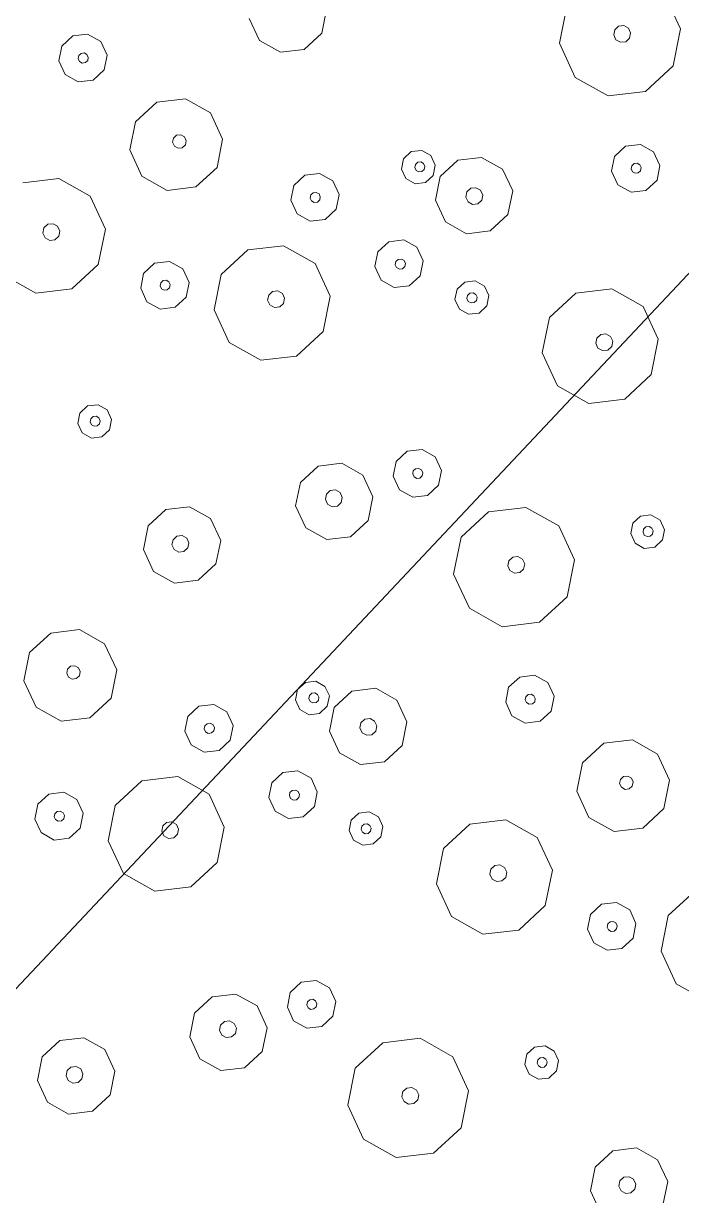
# Model space of a CAD drawing. Header units: metres. Extents: x -2858 to 512, y -1995 to 1252.
# Drawn here: x -937.09 to -934.926, y -906.516 to -902.661 of the extents above; entities that cross this region are included whole.
import ezdxf

# ---------------------------------------------------------------- set-up
doc = ezdxf.new("R2010")
doc.units = ezdxf.units.M
doc.layers.add('Calque commun', color=7, linetype='Continuous')

# ---------------------------------------------------------------- blocks, each defined once
blk = doc.blocks.new('pattern')
at = {"layer": 'Calque commun', "color": 54, "linetype": 'Continuous', "lineweight": 9}
for p, q in [((91.1757, 107.7695), (91.2438, 107.8097)), ((91.1442, 107.6969), (91.1757, 107.7695)), ((91.2515, 107.697), (91.2664, 107.7058)), ((91.2664, 107.7058), (91.2836, 107.7041)), ((91.2836, 107.7041), (91.2966, 107.6927)), ((91.1614, 107.6197), (91.1442, 107.6969)), ((91.2446, 107.6811), (91.2515, 107.697)), ((91.2484, 107.6642), (91.2446, 107.6811)), ((91.2614, 107.6527), (91.2484, 107.6642)), ((91.3004, 107.6758), (91.2935, 107.6599)), ((91.2966, 107.6927), (91.3004, 107.6758)), ((91.399, 107.6727), (91.3676, 107.6001)), ((91.2786, 107.6511), (91.2614, 107.6527)), ((91.2935, 107.6599), (91.2786, 107.6511)), ((91.2207, 107.5674), (91.1614, 107.6197)), ((91.3676, 107.6001), (91.2995, 107.5599)), ((91.2995, 107.5599), (91.2207, 107.5674)), ((90.6465, 107.4725), (90.6723, 107.3567)), ((90.6723, 107.3567), (90.6251, 107.2478)), ((90.6251, 107.2478), (90.5229, 107.1875)), ((91.1184, 107.237), (91.1482, 107.2546)), ((91.1482, 107.2546), (91.1827, 107.2513)), ((91.1827, 107.2513), (91.2086, 107.2284)), ((91.1047, 107.2052), (91.1184, 107.237)), ((91.1122, 107.1715), (91.1047, 107.2052)), ((91.1424, 107.2024), (91.1466, 107.2119)), ((91.1447, 107.1923), (91.1424, 107.2024)), ((91.1466, 107.2119), (91.1555, 107.2172)), ((91.1555, 107.2172), (91.1659, 107.2162)), ((91.1659, 107.2162), (91.1736, 107.2093)), ((91.1736, 107.2093), (91.1759, 107.1992)), ((91.2086, 107.2284), (91.2162, 107.1946)), ((90.5229, 107.1875), (90.4048, 107.1987)), ((91.1381, 107.1486), (91.1122, 107.1715)), ((91.1525, 107.1854), (91.1447, 107.1923)), ((91.1628, 107.1844), (91.1525, 107.1854)), ((91.1718, 107.1897), (91.1628, 107.1844)), ((91.1759, 107.1992), (91.1718, 107.1897)), ((91.2024, 107.1629), (91.1726, 107.1453)), ((91.2162, 107.1946), (91.2024, 107.1629)), ((90.5934, 107.0806), (90.6131, 107.1259)), ((90.6131, 107.1259), (90.6556, 107.1511)), ((90.6556, 107.1511), (90.7049, 107.1464)), ((90.7049, 107.1464), (90.7419, 107.1137)), ((91.1726, 107.1453), (91.1381, 107.1486)), ((91.3902, 107.0826), (91.4966, 107.1455)), ((91.4966, 107.1455), (91.6196, 107.1338)), ((91.6196, 107.1338), (91.7123, 107.052)), ((90.6556, 107.0754), (90.6597, 107.085)), ((90.6597, 107.085), (90.6687, 107.0902)), ((90.6687, 107.0902), (90.679, 107.0893)), ((90.679, 107.0893), (90.6868, 107.0824)), ((90.7419, 107.1137), (90.7527, 107.0654)), ((90.6041, 107.0323), (90.5934, 107.0806)), ((90.6578, 107.0653), (90.6556, 107.0754)), ((90.6656, 107.0584), (90.6578, 107.0653)), ((90.676, 107.0575), (90.6656, 107.0584)), ((90.6849, 107.0627), (90.676, 107.0575)), ((90.689, 107.0723), (90.6849, 107.0627)), ((90.6868, 107.0824), (90.689, 107.0723)), ((90.7527, 107.0654), (90.733, 107.02)), ((91.341, 106.9692), (91.3902, 107.0826)), ((91.7123, 107.052), (91.7392, 106.9313)), ((90.6412, 106.9996), (90.6041, 107.0323)), ((90.733, 107.02), (90.6904, 106.9949)), ((90.6904, 106.9949), (90.6412, 106.9996)), ((91.3679, 106.8486), (91.341, 106.9692)), ((91.5022, 106.9535), (91.5091, 106.9694)), ((91.5091, 106.9694), (91.524, 106.9782)), ((91.524, 106.9782), (91.5412, 106.9765)), ((91.5412, 106.9765), (91.5542, 106.9651)), ((90.1881, 106.8939), (90.2699, 106.9422)), ((90.2699, 106.9422), (90.3644, 106.9332)), ((90.3644, 106.9332), (90.4355, 106.8704)), ((91.506, 106.9366), (91.5022, 106.9535)), ((91.5189, 106.9252), (91.506, 106.9366)), ((91.5511, 106.9323), (91.5362, 106.9235)), ((91.5579, 106.9482), (91.5511, 106.9323)), ((91.5542, 106.9651), (91.5579, 106.9482)), ((91.7392, 106.9313), (91.69, 106.8179)), ((90.1504, 106.8068), (90.1881, 106.8939)), ((91.5362, 106.9235), (91.5189, 106.9252)), ((90.4355, 106.8704), (90.4562, 106.7777)), ((90.6657, 106.804), (90.7678, 106.8643)), ((90.7678, 106.8643), (90.886, 106.8531)), ((90.2721, 106.8082), (90.284, 106.8152)), ((90.284, 106.8152), (90.2978, 106.8139)), ((90.886, 106.8531), (90.9749, 106.7745)), ((91.4605, 106.7668), (91.3679, 106.8486)), ((91.69, 106.8179), (91.5836, 106.7551)), ((90.171, 106.7142), (90.1504, 106.8068)), ((90.2666, 106.7955), (90.2721, 106.8082)), ((90.2696, 106.782), (90.2666, 106.7955)), ((90.28, 106.7728), (90.2696, 106.782)), ((90.3057, 106.7785), (90.2938, 106.7715)), ((90.2978, 106.8139), (90.3082, 106.8047)), ((90.3112, 106.7912), (90.3057, 106.7785)), ((90.3082, 106.8047), (90.3112, 106.7912)), ((90.4562, 106.7777), (90.4184, 106.6906)), ((90.6185, 106.6951), (90.6657, 106.804)), ((90.2938, 106.7715), (90.28, 106.7728)), ((90.9749, 106.7745), (91.0007, 106.6587)), ((91.5836, 106.7551), (91.4605, 106.7668)), ((90.2422, 106.6514), (90.171, 106.7142)), ((90.7706, 106.6968), (90.7855, 106.7056)), ((90.7855, 106.7056), (90.8028, 106.704)), ((90.8028, 106.704), (90.8157, 106.6925)), ((90.4184, 106.6906), (90.3367, 106.6424)), ((90.6443, 106.5793), (90.6185, 106.6951)), ((90.7637, 106.6809), (90.7706, 106.6968)), ((90.7675, 106.664), (90.7637, 106.6809)), ((90.7805, 106.6526), (90.7675, 106.664)), ((90.8195, 106.6756), (90.8126, 106.6597)), ((90.8157, 106.6925), (90.8195, 106.6756)), ((90.3367, 106.6424), (90.2422, 106.6514)), ((90.7977, 106.6509), (90.7805, 106.6526)), ((90.8126, 106.6597), (90.7977, 106.6509)), ((91.0007, 106.6587), (90.9535, 106.5499)), ((91.4625, 106.5611), (91.5051, 106.5862)), ((91.5051, 106.5862), (91.5543, 106.5815)), ((90.7332, 106.5008), (90.6443, 106.5793)), ((90.9535, 106.5499), (90.8513, 106.4895)), ((91.4429, 106.5157), (91.4625, 106.5611)), ((91.5543, 106.5815), (91.5914, 106.5488)), ((91.5914, 106.5488), (91.6021, 106.5006)), ((91.4536, 106.4675), (91.4429, 106.5157)), ((91.5051, 106.5106), (91.5092, 106.5201)), ((91.5073, 106.5005), (91.5051, 106.5106)), ((91.5092, 106.5201), (91.5181, 106.5254)), ((91.5181, 106.5254), (91.5285, 106.5244)), ((91.5285, 106.5244), (91.5363, 106.5176)), ((91.5385, 106.5074), (91.5344, 106.4979)), ((91.5363, 106.5176), (91.5385, 106.5074)), ((90.8513, 106.4895), (90.7332, 106.5008)), ((91.5151, 106.4936), (91.5073, 106.5005)), ((91.5254, 106.4926), (91.5151, 106.4936)), ((91.5344, 106.4979), (91.5254, 106.4926)), ((91.6021, 106.5006), (91.5825, 106.4552)), ((91.6776, 106.4507), (91.7457, 106.4909)), ((91.7457, 106.4909), (91.8245, 106.4834)), ((91.8245, 106.4834), (91.8838, 106.4311)), ((90.236, 106.4266), (90.2786, 106.4518)), ((90.2786, 106.4518), (90.3278, 106.4471)), ((90.3278, 106.4471), (90.3649, 106.4144)), ((91.4907, 106.4347), (91.4536, 106.4675)), ((91.5399, 106.4301), (91.4907, 106.4347)), ((91.5825, 106.4552), (91.5399, 106.4301)), ((91.6461, 106.3782), (91.6776, 106.4507)), ((91.8838, 106.4311), (91.901, 106.3539)), ((90.2163, 106.3813), (90.236, 106.4266)), ((90.2827, 106.3857), (90.2916, 106.391)), ((90.2916, 106.391), (90.3019, 106.39)), ((90.3649, 106.4144), (90.3756, 106.3661)), ((90.2271, 106.333), (90.2163, 106.3813)), ((90.2785, 106.3762), (90.2827, 106.3857)), ((90.2808, 106.366), (90.2785, 106.3762)), ((90.2886, 106.3592), (90.2808, 106.366)), ((90.2989, 106.3582), (90.2886, 106.3592)), ((90.3079, 106.3634), (90.2989, 106.3582)), ((90.3019, 106.39), (90.3097, 106.3831)), ((90.312, 106.373), (90.3079, 106.3634)), ((90.3097, 106.3831), (90.312, 106.373)), ((90.3756, 106.3661), (90.356, 106.3207)), ((91.6633, 106.3009), (91.6461, 106.3782)), ((91.7391, 106.3608), (91.746, 106.3767)), ((91.7429, 106.3439), (91.7391, 106.3608)), ((91.746, 106.3767), (91.7609, 106.3855)), ((91.7609, 106.3855), (91.7781, 106.3838)), ((91.7781, 106.3838), (91.7911, 106.3724)), ((91.7949, 106.3555), (91.788, 106.3396)), ((91.7911, 106.3724), (91.7949, 106.3555)), ((91.901, 106.3539), (91.8695, 106.2813)), ((89.5715, 106.3), (89.5853, 106.3318)), ((89.5853, 106.3318), (89.6151, 106.3494)), ((89.6151, 106.3494), (89.6495, 106.3461)), ((89.6495, 106.3461), (89.6755, 106.3232)), ((89.6755, 106.3232), (89.683, 106.2894)), ((90.2642, 106.3003), (90.2271, 106.333)), ((90.356, 106.3207), (90.3134, 106.2956)), ((91.7559, 106.3324), (91.7429, 106.3439)), ((91.7731, 106.3308), (91.7559, 106.3324)), ((91.788, 106.3396), (91.7731, 106.3308)), ((89.579, 106.2663), (89.5715, 106.3)), ((89.6093, 106.2972), (89.6134, 106.3067)), ((89.6115, 106.2871), (89.6093, 106.2972)), ((89.6193, 106.2802), (89.6115, 106.2871)), ((89.6134, 106.3067), (89.6223, 106.312)), ((89.6297, 106.2792), (89.6193, 106.2802)), ((89.6223, 106.312), (89.6327, 106.311)), ((89.6386, 106.2845), (89.6297, 106.2792)), ((89.6327, 106.311), (89.6405, 106.3041)), ((89.6427, 106.294), (89.6386, 106.2845)), ((89.6405, 106.3041), (89.6427, 106.294)), ((89.683, 106.2894), (89.6692, 106.2577)), ((90.3134, 106.2956), (90.2642, 106.3003)), ((90.9166, 106.2613), (90.9303, 106.2931)), ((90.9303, 106.2931), (90.9601, 106.3107)), ((90.9601, 106.3107), (90.9946, 106.3074)), ((90.9946, 106.3074), (91.0205, 106.2845)), ((91.0205, 106.2845), (91.0281, 106.2507)), ((91.7226, 106.2486), (91.6633, 106.3009)), ((91.8695, 106.2813), (91.8014, 106.2411)), ((89.605, 106.2434), (89.579, 106.2663)), ((89.6394, 106.2401), (89.605, 106.2434)), ((89.6692, 106.2577), (89.6394, 106.2401)), ((89.857, 106.1775), (89.9634, 106.2403)), ((89.9634, 106.2403), (90.0865, 106.2286)), ((90.9241, 106.2275), (90.9166, 106.2613)), ((90.956, 106.2586), (90.9601, 106.2681)), ((90.9583, 106.2484), (90.956, 106.2586)), ((90.966, 106.2416), (90.9583, 106.2484)), ((90.9601, 106.2681), (90.9691, 106.2734)), ((90.9764, 106.2406), (90.966, 106.2416)), ((90.9691, 106.2734), (90.9794, 106.2724)), ((90.9853, 106.2458), (90.9764, 106.2406)), ((90.9794, 106.2724), (90.9872, 106.2655)), ((90.9894, 106.2554), (90.9853, 106.2458)), ((90.9872, 106.2655), (90.9894, 106.2554)), ((91.0281, 106.2507), (91.0143, 106.2189)), ((91.8014, 106.2411), (91.7226, 106.2486)), ((90.0865, 106.2286), (90.1791, 106.1468)), ((90.95, 106.2046), (90.9241, 106.2275)), ((90.9845, 106.2013), (90.95, 106.2046)), ((91.0143, 106.2189), (90.9845, 106.2013)), ((92.1182, 106.1732), (92.1863, 106.2134)), ((92.1863, 106.2134), (92.265, 106.2059)), ((92.265, 106.2059), (92.3243, 106.1535)), ((89.8078, 106.0641), (89.857, 106.1775)), ((90.6216, 106.122), (90.6897, 106.1622)), ((90.6897, 106.1622), (90.7685, 106.1547)), ((92.0867, 106.1006), (92.1182, 106.1732)), ((90.1791, 106.1468), (90.206, 106.0261)), ((90.5901, 106.0494), (90.6216, 106.122)), ((90.7685, 106.1547), (90.8278, 106.1024)), ((92.3243, 106.1535), (92.3415, 106.0763)), ((90.8278, 106.1024), (90.845, 106.0252)), ((92.1039, 106.0234), (92.0867, 106.1006)), ((92.1871, 106.0847), (92.194, 106.1006)), ((92.1909, 106.0678), (92.1871, 106.0847)), ((92.194, 106.1006), (92.2089, 106.1094)), ((92.2089, 106.1094), (92.2261, 106.1078)), ((92.2261, 106.1078), (92.2391, 106.0963)), ((92.2391, 106.0963), (92.2429, 106.0794)), ((89.8347, 105.9434), (89.8078, 106.0641)), ((89.969, 106.0483), (89.9759, 106.0642)), ((89.9728, 106.0314), (89.969, 106.0483)), ((89.9759, 106.0642), (89.9908, 106.073)), ((89.9908, 106.073), (90.008, 106.0714)), ((90.008, 106.0714), (90.021, 106.0599)), ((90.021, 106.0599), (90.0248, 106.043)), ((90.6073, 105.9722), (90.5901, 106.0494)), ((90.6904, 106.0418), (90.6973, 106.0576)), ((90.6973, 106.0576), (90.7122, 106.0664)), ((90.7122, 106.0664), (90.7294, 106.0648)), ((90.7294, 106.0648), (90.7423, 106.0533)), ((90.7423, 106.0533), (90.7461, 106.0364)), ((90.9697, 106.011), (90.9893, 106.0564)), ((90.9893, 106.0564), (91.0319, 106.0815)), ((91.0319, 106.0815), (91.0811, 106.0768)), ((91.0811, 106.0768), (91.1182, 106.0441)), ((91.1182, 106.0441), (91.1289, 105.9958)), ((92.2039, 106.0564), (92.1909, 106.0678)), ((92.2211, 106.0547), (92.2039, 106.0564)), ((92.236, 106.0635), (92.2211, 106.0547)), ((92.2429, 106.0794), (92.236, 106.0635)), ((92.3415, 106.0763), (92.3101, 106.0037)), ((89.9857, 106.02), (89.9728, 106.0314)), ((90.003, 106.0183), (89.9857, 106.02)), ((90.0179, 106.0271), (90.003, 106.0183)), ((90.0248, 106.043), (90.0179, 106.0271)), ((90.206, 106.0261), (90.1568, 105.9127)), ((90.6941, 106.0249), (90.6904, 106.0418)), ((90.7071, 106.0134), (90.6941, 106.0249)), ((90.7243, 106.0118), (90.7071, 106.0134)), ((90.7392, 106.0206), (90.7243, 106.0118)), ((90.7461, 106.0364), (90.7392, 106.0206)), ((90.845, 106.0252), (90.8135, 105.9526)), ((90.9804, 105.9628), (90.9697, 106.011)), ((91.0306, 106.0088), (91.0347, 106.0184)), ((91.0328, 105.9987), (91.0306, 106.0088)), ((91.0347, 106.0184), (91.0436, 106.0236)), ((91.0436, 106.0236), (91.054, 106.0226)), ((91.054, 106.0226), (91.0617, 106.0158)), ((91.064, 106.0056), (91.0599, 105.9961)), ((91.0617, 106.0158), (91.064, 106.0056)), ((92.1632, 105.971), (92.1039, 106.0234)), ((90.6666, 105.9199), (90.6073, 105.9722)), ((91.0406, 105.9918), (91.0328, 105.9987)), ((91.0509, 105.9908), (91.0406, 105.9918)), ((91.0599, 105.9961), (91.0509, 105.9908)), ((91.1289, 105.9958), (91.1093, 105.9505)), ((92.242, 105.9635), (92.1632, 105.971)), ((92.3101, 106.0037), (92.242, 105.9635)), ((89.1325, 105.8988), (89.2347, 105.9591)), ((89.2347, 105.9591), (89.3528, 105.9479)), ((89.3528, 105.9479), (89.4417, 105.8694)), ((89.9273, 105.8616), (89.8347, 105.9434)), ((90.8135, 105.9526), (90.7454, 105.9124)), ((91.0175, 105.93), (90.9804, 105.9628)), ((91.0667, 105.9253), (91.0175, 105.93)), ((91.1093, 105.9505), (91.0667, 105.9253)), ((91.2797, 105.9056), (91.3819, 105.9659)), ((91.3819, 105.9659), (91.5, 105.9547)), ((91.5, 105.9547), (91.589, 105.8761)), ((89.0853, 105.7899), (89.1325, 105.8988)), ((90.1568, 105.9127), (90.0504, 105.8499)), ((90.7454, 105.9124), (90.6666, 105.9199)), ((90.7279, 105.8755), (90.7577, 105.8931)), ((90.7577, 105.8931), (90.7922, 105.8899)), ((90.7922, 105.8899), (90.8181, 105.867)), ((91.2325, 105.7967), (91.2797, 105.9056)), ((89.4417, 105.8694), (89.4676, 105.7535)), ((90.0504, 105.8499), (89.9273, 105.8616)), ((90.7142, 105.8438), (90.7279, 105.8755)), ((90.7498, 105.8434), (90.7539, 105.853)), ((90.7539, 105.853), (90.7629, 105.8582)), ((90.7629, 105.8582), (90.7732, 105.8572)), ((90.7732, 105.8572), (90.781, 105.8504)), ((90.8181, 105.867), (90.8257, 105.8332)), ((91.589, 105.8761), (91.6148, 105.7603)), ((90.7217, 105.81), (90.7142, 105.8438)), ((90.7521, 105.8333), (90.7498, 105.8434)), ((90.7598, 105.8264), (90.7521, 105.8333)), ((90.7702, 105.8254), (90.7598, 105.8264)), ((90.7791, 105.8307), (90.7702, 105.8254)), ((90.7833, 105.8402), (90.7791, 105.8307)), ((90.781, 105.8504), (90.7833, 105.8402)), ((90.8257, 105.8332), (90.8119, 105.8014)), ((89.1111, 105.6741), (89.0853, 105.7899)), ((89.2306, 105.7757), (89.2374, 105.7916)), ((89.2343, 105.7588), (89.2306, 105.7757)), ((89.2374, 105.7916), (89.2524, 105.8004)), ((89.2524, 105.8004), (89.2696, 105.7988)), ((89.2696, 105.7988), (89.2826, 105.7873)), ((89.2826, 105.7873), (89.2863, 105.7704)), ((90.7476, 105.7871), (90.7217, 105.81)), ((90.7821, 105.7838), (90.7476, 105.7871)), ((90.8119, 105.8014), (90.7821, 105.7838)), ((91.2583, 105.6809), (91.2325, 105.7967)), ((91.3778, 105.7825), (91.3847, 105.7984)), ((91.3815, 105.7656), (91.3778, 105.7825)), ((91.3847, 105.7984), (91.3996, 105.8072)), ((91.3996, 105.8072), (91.4168, 105.8055)), ((91.4168, 105.8055), (91.4298, 105.7941)), ((91.4335, 105.7772), (91.4267, 105.7613)), ((91.4298, 105.7941), (91.4335, 105.7772)), ((89.2473, 105.7474), (89.2343, 105.7588)), ((89.2645, 105.7458), (89.2473, 105.7474)), ((89.2794, 105.7545), (89.2645, 105.7458)), ((89.2863, 105.7704), (89.2794, 105.7545)), ((89.4676, 105.7535), (89.4203, 105.6447)), ((91.3945, 105.7542), (91.3815, 105.7656)), ((91.4117, 105.7525), (91.3945, 105.7542)), ((91.4267, 105.7613), (91.4117, 105.7525)), ((91.6148, 105.7603), (91.5676, 105.6514)), ((90.9916, 105.6592), (91.0112, 105.7045)), ((91.0112, 105.7045), (91.0538, 105.7297)), ((91.0538, 105.7297), (91.103, 105.725)), ((91.103, 105.725), (91.1401, 105.6923)), ((89.2, 105.5956), (89.1111, 105.6741)), ((89.9294, 105.6559), (89.9719, 105.681)), ((89.9719, 105.681), (90.0212, 105.6763)), ((90.0212, 105.6763), (90.0582, 105.6436)), ((91.0023, 105.6109), (90.9916, 105.6592)), ((91.0538, 105.6541), (91.0579, 105.6636)), ((91.0579, 105.6636), (91.0668, 105.6689)), ((91.0668, 105.6689), (91.0772, 105.6679)), ((91.0772, 105.6679), (91.085, 105.661)), ((91.085, 105.661), (91.0872, 105.6509)), ((91.1401, 105.6923), (91.1509, 105.644)), ((91.3473, 105.6024), (91.2583, 105.6809)), ((89.4203, 105.6447), (89.3182, 105.5843)), ((89.9097, 105.6105), (89.9294, 105.6559)), ((89.976, 105.6149), (89.985, 105.6202)), ((89.985, 105.6202), (89.9953, 105.6192)), ((90.0582, 105.6436), (90.069, 105.5954)), ((91.056, 105.6439), (91.0538, 105.6541)), ((91.0638, 105.6371), (91.056, 105.6439)), ((91.0742, 105.6361), (91.0638, 105.6371)), ((91.0831, 105.6413), (91.0742, 105.6361)), ((91.0872, 105.6509), (91.0831, 105.6413)), ((91.1509, 105.644), (91.1312, 105.5986)), ((91.5676, 105.6514), (91.4654, 105.5911)), ((89.3182, 105.5843), (89.2, 105.5956)), ((89.9204, 105.5623), (89.9097, 105.6105)), ((89.9719, 105.6054), (89.976, 105.6149)), ((89.9742, 105.5953), (89.9719, 105.6054)), ((89.9819, 105.5884), (89.9742, 105.5953)), ((89.9923, 105.5874), (89.9819, 105.5884)), ((90.0012, 105.5927), (89.9923, 105.5874)), ((89.9953, 105.6192), (90.0031, 105.6124)), ((90.0053, 105.6022), (90.0012, 105.5927)), ((90.0031, 105.6124), (90.0053, 105.6022)), ((90.069, 105.5954), (90.0493, 105.55)), ((90.1444, 105.5455), (90.2125, 105.5858)), ((90.2125, 105.5858), (90.2913, 105.5782)), ((91.0394, 105.5782), (91.0023, 105.6109)), ((91.1312, 105.5986), (91.0886, 105.5735)), ((91.4654, 105.5911), (91.3473, 105.6024)), ((88.7028, 105.5215), (88.7454, 105.5466)), ((88.7454, 105.5466), (88.7946, 105.5419)), ((89.9575, 105.5295), (89.9204, 105.5623)), ((90.0493, 105.55), (90.0067, 105.5249)), ((90.113, 105.473), (90.1444, 105.5455)), ((90.2913, 105.5782), (90.3506, 105.5259)), ((91.0886, 105.5735), (91.0394, 105.5782)), ((91.5556, 105.5296), (91.5981, 105.5547)), ((91.5981, 105.5547), (91.6474, 105.55)), ((91.6474, 105.55), (91.6844, 105.5173)), ((88.6832, 105.4761), (88.7028, 105.5215)), ((88.7946, 105.5419), (88.8317, 105.5092)), ((88.8317, 105.5092), (88.8424, 105.4609)), ((90.0067, 105.5249), (89.9575, 105.5295)), ((90.3506, 105.5259), (90.3678, 105.4487)), ((91.5359, 105.4842), (91.5556, 105.5296)), ((91.6844, 105.5173), (91.6952, 105.469)), ((88.6939, 105.4278), (88.6832, 105.4761)), ((88.7454, 105.471), (88.7495, 105.4805)), ((88.7476, 105.4608), (88.7454, 105.471)), ((88.7495, 105.4805), (88.7584, 105.4858)), ((88.7584, 105.4858), (88.7688, 105.4848)), ((88.7688, 105.4848), (88.7766, 105.4779)), ((88.7788, 105.4678), (88.7747, 105.4582)), ((88.7766, 105.4779), (88.7788, 105.4678)), ((90.1301, 105.3957), (90.113, 105.473)), ((90.2059, 105.4556), (90.2128, 105.4715)), ((90.2128, 105.4715), (90.2277, 105.4803)), ((90.2277, 105.4803), (90.245, 105.4786)), ((90.245, 105.4786), (90.2579, 105.4672)), ((90.2579, 105.4672), (90.2617, 105.4503)), ((91.5466, 105.436), (91.5359, 105.4842)), ((91.5981, 105.4791), (91.6022, 105.4886)), ((91.6003, 105.469), (91.5981, 105.4791)), ((91.6081, 105.4621), (91.6003, 105.469)), ((91.6022, 105.4886), (91.6112, 105.4939)), ((91.6112, 105.4939), (91.6215, 105.4929)), ((91.6274, 105.4664), (91.6185, 105.4611)), ((91.6215, 105.4929), (91.6293, 105.486)), ((91.6315, 105.4759), (91.6274, 105.4664)), ((91.6293, 105.486), (91.6315, 105.4759)), ((91.6952, 105.469), (91.6755, 105.4237)), ((88.731, 105.3951), (88.6939, 105.4278)), ((88.7554, 105.454), (88.7476, 105.4608)), ((88.7657, 105.453), (88.7554, 105.454)), ((88.7747, 105.4582), (88.7657, 105.453)), ((88.8424, 105.4609), (88.8228, 105.4155)), ((90.2097, 105.4387), (90.2059, 105.4556)), ((90.2227, 105.4272), (90.2097, 105.4387)), ((90.2399, 105.4256), (90.2227, 105.4272)), ((90.2548, 105.4344), (90.2399, 105.4256)), ((90.2617, 105.4503), (90.2548, 105.4344)), ((90.3678, 105.4487), (90.3363, 105.3761)), ((91.5837, 105.4032), (91.5466, 105.436)), ((91.6185, 105.4611), (91.6081, 105.4621)), ((88.7802, 105.3904), (88.731, 105.3951)), ((88.8228, 105.4155), (88.7802, 105.3904)), ((89.3971, 105.3879), (89.427, 105.4055)), ((89.427, 105.4055), (89.4614, 105.4022)), ((89.4614, 105.4022), (89.4874, 105.3793)), ((90.1895, 105.3434), (90.1301, 105.3957)), ((91.6329, 105.3985), (91.5837, 105.4032)), ((91.6755, 105.4237), (91.6329, 105.3985)), ((89.3834, 105.3561), (89.3971, 105.3879)), ((89.3909, 105.3223), (89.3834, 105.3561)), ((89.4228, 105.3534), (89.427, 105.3629)), ((89.4251, 105.3432), (89.4228, 105.3534)), ((89.427, 105.3629), (89.4359, 105.3682)), ((89.4359, 105.3682), (89.4462, 105.3672)), ((89.4462, 105.3672), (89.454, 105.3603)), ((89.4563, 105.3502), (89.4521, 105.3407)), ((89.454, 105.3603), (89.4563, 105.3502)), ((89.4874, 105.3793), (89.4949, 105.3455)), ((90.3363, 105.3761), (90.2682, 105.3359)), ((88.3238, 105.2723), (88.4302, 105.3351)), ((88.4302, 105.3351), (88.5533, 105.3234)), ((88.5533, 105.3234), (88.646, 105.2416)), ((89.4168, 105.2994), (89.3909, 105.3223)), ((89.4329, 105.3364), (89.4251, 105.3432)), ((89.4432, 105.3354), (89.4329, 105.3364)), ((89.4521, 105.3407), (89.4432, 105.3354)), ((89.4811, 105.3137), (89.4513, 105.2962)), ((89.4949, 105.3455), (89.4811, 105.3137)), ((90.2682, 105.3359), (90.1895, 105.3434)), ((91.1306, 105.2976), (91.2124, 105.3458)), ((91.2124, 105.3458), (91.3069, 105.3368)), ((91.3069, 105.3368), (91.378, 105.274)), ((89.4513, 105.2962), (89.4168, 105.2994)), ((90.585, 105.268), (90.6531, 105.3082)), ((90.6531, 105.3082), (90.7319, 105.3007)), ((90.7319, 105.3007), (90.7912, 105.2483)), ((91.0929, 105.2105), (91.1306, 105.2976)), ((91.378, 105.274), (91.3987, 105.1814)), ((88.2746, 105.1589), (88.3238, 105.2723)), ((88.646, 105.2416), (88.6728, 105.1209)), ((89.0884, 105.2168), (89.1565, 105.257)), ((89.1565, 105.257), (89.2353, 105.2495)), ((89.2353, 105.2495), (89.2946, 105.1972)), ((90.5535, 105.1954), (90.585, 105.268)), ((90.7912, 105.2483), (90.8084, 105.1711)), ((89.057, 105.1442), (89.0884, 105.2168)), ((89.2946, 105.1972), (89.3118, 105.12)), ((90.6608, 105.1954), (90.6757, 105.2042)), ((90.6757, 105.2042), (90.693, 105.2026)), ((90.693, 105.2026), (90.7059, 105.1911)), ((91.1135, 105.1178), (91.0929, 105.2105)), ((91.2091, 105.1991), (91.2146, 105.2118)), ((91.2121, 105.1856), (91.2091, 105.1991)), ((91.2146, 105.2118), (91.2265, 105.2189)), ((91.2265, 105.2189), (91.2403, 105.2175)), ((91.2403, 105.2175), (91.2507, 105.2084)), ((91.2507, 105.2084), (91.2537, 105.1949)), ((88.4358, 105.1431), (88.4427, 105.159)), ((88.4427, 105.159), (88.4576, 105.1678)), ((88.4576, 105.1678), (88.4749, 105.1662)), ((88.4749, 105.1662), (88.4878, 105.1547)), ((89.1641, 105.1524), (89.179, 105.1612)), ((89.179, 105.1612), (89.1962, 105.1596)), ((89.1962, 105.1596), (89.2092, 105.1481)), ((89.4561, 105.1512), (89.4987, 105.1763)), ((89.4987, 105.1763), (89.5479, 105.1716)), ((89.5479, 105.1716), (89.585, 105.1389)), ((90.5707, 105.1182), (90.5535, 105.1954)), ((90.6539, 105.1795), (90.6608, 105.1954)), ((90.6577, 105.1626), (90.6539, 105.1795)), ((90.6707, 105.1512), (90.6577, 105.1626)), ((90.7028, 105.1583), (90.6879, 105.1496)), ((90.7097, 105.1742), (90.7028, 105.1583)), ((90.7059, 105.1911), (90.7097, 105.1742)), ((90.8084, 105.1711), (90.7769, 105.0985)), ((91.2225, 105.1764), (91.2121, 105.1856)), ((91.2363, 105.1751), (91.2225, 105.1764)), ((91.2482, 105.1822), (91.2363, 105.1751)), ((91.2537, 105.1949), (91.2482, 105.1822)), ((91.3987, 105.1814), (91.3609, 105.0943)), ((88.4396, 105.1262), (88.4358, 105.1431)), ((88.4526, 105.1148), (88.4396, 105.1262)), ((88.4847, 105.1219), (88.4698, 105.1131)), ((88.4916, 105.1378), (88.4847, 105.1219)), ((88.4878, 105.1547), (88.4916, 105.1378)), ((88.6728, 105.1209), (88.6236, 105.0075)), ((89.0742, 105.067), (89.057, 105.1442)), ((89.1572, 105.1366), (89.1641, 105.1524)), ((89.1609, 105.1197), (89.1572, 105.1366)), ((89.1739, 105.1082), (89.1609, 105.1197)), ((89.2129, 105.1313), (89.206, 105.1154)), ((89.2092, 105.1481), (89.2129, 105.1313)), ((89.3118, 105.12), (89.2803, 105.0474)), ((89.4365, 105.1058), (89.4561, 105.1512)), ((89.585, 105.1389), (89.5958, 105.0907)), ((90.6879, 105.1496), (90.6707, 105.1512)), ((88.4698, 105.1131), (88.4526, 105.1148)), ((89.1911, 105.1066), (89.1739, 105.1082)), ((89.206, 105.1154), (89.1911, 105.1066)), ((89.4472, 105.0576), (89.4365, 105.1058)), ((89.4974, 105.1036), (89.5015, 105.1132)), ((89.4996, 105.0935), (89.4974, 105.1036)), ((89.5074, 105.0866), (89.4996, 105.0935)), ((89.5015, 105.1132), (89.5105, 105.1184)), ((89.5178, 105.0856), (89.5074, 105.0866)), ((89.5105, 105.1184), (89.5208, 105.1174)), ((89.5267, 105.0909), (89.5178, 105.0856)), ((89.5208, 105.1174), (89.5286, 105.1106)), ((89.5308, 105.1004), (89.5267, 105.0909)), ((89.5286, 105.1106), (89.5308, 105.1004)), ((89.5958, 105.0907), (89.5761, 105.0453)), ((90.63, 105.0658), (90.5707, 105.1182)), ((90.7769, 105.0985), (90.7088, 105.0583)), ((91.1847, 105.055), (91.1135, 105.1178)), ((91.3609, 105.0943), (91.2792, 105.046)), ((89.1335, 105.0147), (89.0742, 105.067)), ((89.2803, 105.0474), (89.2122, 105.0072)), ((89.4843, 105.0248), (89.4472, 105.0576)), ((89.5761, 105.0453), (89.5335, 105.0202)), ((89.7465, 105.0004), (89.8487, 105.0607)), ((89.8487, 105.0607), (89.9668, 105.0495)), ((89.9668, 105.0495), (90.0558, 104.9709)), ((90.7088, 105.0583), (90.63, 105.0658)), ((91.2792, 105.046), (91.1847, 105.055)), ((88.6236, 105.0075), (88.5172, 104.9447)), ((89.2122, 105.0072), (89.1335, 105.0147)), ((89.5335, 105.0202), (89.4843, 105.0248)), ((89.181, 104.9386), (89.1948, 104.9704)), ((89.1948, 104.9704), (89.2246, 104.9879)), ((89.2246, 104.9879), (89.259, 104.9847)), ((89.259, 104.9847), (89.285, 104.9618)), ((89.6993, 104.8915), (89.7465, 105.0004)), ((90.0558, 104.9709), (90.0816, 104.8551)), ((89.1885, 104.9048), (89.181, 104.9386)), ((89.2166, 104.9382), (89.2208, 104.9478)), ((89.2189, 104.9281), (89.2166, 104.9382)), ((89.2267, 104.9212), (89.2189, 104.9281)), ((89.2208, 104.9478), (89.2297, 104.953)), ((89.2297, 104.953), (89.24, 104.952)), ((89.24, 104.952), (89.2478, 104.9452)), ((89.2501, 104.935), (89.2459, 104.9255)), ((89.2478, 104.9452), (89.2501, 104.935)), ((89.2925, 104.928), (89.2787, 104.8962)), ((89.285, 104.9618), (89.2925, 104.928)), ((89.2145, 104.8819), (89.1885, 104.9048)), ((89.237, 104.9202), (89.2267, 104.9212)), ((89.2459, 104.9255), (89.237, 104.9202)), ((89.2787, 104.8962), (89.2489, 104.8786)), ((89.7251, 104.7757), (89.6993, 104.8915)), ((89.8446, 104.8773), (89.8515, 104.8932)), ((89.8515, 104.8932), (89.8664, 104.902)), ((89.8664, 104.902), (89.8836, 104.9004)), ((89.8836, 104.9004), (89.8966, 104.8889)), ((89.8966, 104.8889), (89.9004, 104.872)), ((89.2489, 104.8786), (89.2145, 104.8819)), ((89.8484, 104.8604), (89.8446, 104.8773)), ((89.8613, 104.849), (89.8484, 104.8604)), ((89.8786, 104.8473), (89.8613, 104.849)), ((89.8935, 104.8561), (89.8786, 104.8473)), ((89.9004, 104.872), (89.8935, 104.8561)), ((90.0816, 104.8551), (90.0344, 104.7462)), ((89.4781, 104.7994), (89.5206, 104.8245)), ((89.5206, 104.8245), (89.5699, 104.8198)), ((89.5699, 104.8198), (89.6069, 104.7871)), ((89.4584, 104.754), (89.4781, 104.7994)), ((89.6069, 104.7871), (89.6177, 104.7388)), ((89.8141, 104.6972), (89.7251, 104.7757)), ((89.4692, 104.7057), (89.4584, 104.754)), ((89.5206, 104.7489), (89.5247, 104.7584)), ((89.5229, 104.7387), (89.5206, 104.7489)), ((89.5306, 104.7319), (89.5229, 104.7387)), ((89.5247, 104.7584), (89.5337, 104.7637)), ((89.5337, 104.7637), (89.544, 104.7627)), ((89.5499, 104.7362), (89.541, 104.7309)), ((89.544, 104.7627), (89.5518, 104.7558)), ((89.554, 104.7457), (89.5499, 104.7362)), ((89.5518, 104.7558), (89.554, 104.7457)), ((89.6177, 104.7388), (89.598, 104.6934)), ((90.0344, 104.7462), (89.9322, 104.6859)), ((90.514, 104.7037), (90.5278, 104.7354)), ((90.5278, 104.7354), (90.5576, 104.753)), ((90.5576, 104.753), (90.592, 104.7498)), ((90.592, 104.7498), (90.618, 104.7269)), ((89.5062, 104.673), (89.4692, 104.7057)), ((89.541, 104.7309), (89.5306, 104.7319)), ((89.9322, 104.6859), (89.8141, 104.6972)), ((90.5215, 104.6699), (90.514, 104.7037)), ((90.5518, 104.7008), (90.5559, 104.7104)), ((90.554, 104.6907), (90.5518, 104.7008)), ((90.5559, 104.7104), (90.5648, 104.7156)), ((90.5648, 104.7156), (90.5752, 104.7147)), ((90.5752, 104.7147), (90.583, 104.7078)), ((90.5852, 104.6977), (90.5811, 104.6881)), ((90.583, 104.7078), (90.5852, 104.6977)), ((90.618, 104.7269), (90.6255, 104.6931)), ((89.5554, 104.6683), (89.5062, 104.673)), ((89.598, 104.6934), (89.5554, 104.6683)), ((90.5475, 104.647), (90.5215, 104.6699)), ((90.5618, 104.6838), (90.554, 104.6907)), ((90.5722, 104.6828), (90.5618, 104.6838)), ((90.5811, 104.6881), (90.5722, 104.6828)), ((90.6117, 104.6613), (90.5819, 104.6437)), ((90.6255, 104.6931), (90.6117, 104.6613)), ((90.0027, 104.579), (90.0224, 104.6244)), ((90.0224, 104.6244), (90.065, 104.6495)), ((90.065, 104.6495), (90.1142, 104.6448)), ((90.1142, 104.6448), (90.1512, 104.6121)), ((90.5819, 104.6437), (90.5475, 104.647)), ((90.0135, 104.5308), (90.0027, 104.579)), ((90.0649, 104.5739), (90.069, 104.5834)), ((90.069, 104.5834), (90.078, 104.5887)), ((90.078, 104.5887), (90.0883, 104.5877)), ((90.0883, 104.5877), (90.0961, 104.5808)), ((90.0961, 104.5808), (90.0984, 104.5707)), ((90.1512, 104.6121), (90.162, 104.5638)), ((90.0672, 104.5638), (90.0649, 104.5739)), ((90.075, 104.5569), (90.0672, 104.5638)), ((90.0853, 104.5559), (90.075, 104.5569)), ((90.0942, 104.5612), (90.0853, 104.5559)), ((90.0984, 104.5707), (90.0942, 104.5612)), ((90.162, 104.5638), (90.1423, 104.5185)), ((90.0505, 104.498), (90.0135, 104.5308)), ((90.1423, 104.5185), (90.0998, 104.4933)), ((90.0998, 104.4933), (90.0505, 104.498)), ((89.5975, 104.3924), (89.6792, 104.4407)), ((89.6792, 104.4407), (89.7737, 104.4316)), ((89.7737, 104.4316), (89.8449, 104.3688)), ((89.0518, 104.3628), (89.1199, 104.403)), ((89.1199, 104.403), (89.1987, 104.3955)), ((89.1987, 104.3955), (89.258, 104.3431)), ((89.5597, 104.3053), (89.5975, 104.3924)), ((89.8449, 104.3688), (89.8655, 104.2762)), ((90.075, 104.3025), (90.1772, 104.3628)), ((90.1772, 104.3628), (90.2953, 104.3515)), ((90.2953, 104.3515), (90.3842, 104.273)), ((89.258, 104.3431), (89.2752, 104.2659)), ((89.6814, 104.3066), (89.6933, 104.3137)), ((89.6933, 104.3137), (89.7071, 104.3124)), ((89.7071, 104.3124), (89.7175, 104.3032)), ((89.5803, 104.2126), (89.5597, 104.3053)), ((89.6759, 104.2939), (89.6814, 104.3066)), ((89.6789, 104.2804), (89.6759, 104.2939)), ((89.6893, 104.2713), (89.6789, 104.2804)), ((89.7031, 104.2699), (89.6893, 104.2713)), ((89.715, 104.277), (89.7031, 104.2699)), ((89.7205, 104.2897), (89.715, 104.277)), ((89.7175, 104.3032), (89.7205, 104.2897)), ((89.8655, 104.2762), (89.8277, 104.1891)), ((90.0278, 104.1936), (90.075, 104.3025)), ((90.3842, 104.273), (90.41, 104.1572)), ((89.2752, 104.2659), (89.2437, 104.1933)), ((89.6515, 104.1498), (89.5803, 104.2126)), ((90.0536, 104.0778), (90.0278, 104.1936)), ((90.1731, 104.1794), (90.18, 104.1953)), ((90.18, 104.1953), (90.1949, 104.204)), ((90.1949, 104.204), (90.2121, 104.2024)), ((90.2121, 104.2024), (90.2251, 104.191)), ((89.8277, 104.1891), (89.746, 104.1408)), ((90.1768, 104.1625), (90.1731, 104.1794)), ((90.1898, 104.151), (90.1768, 104.1625)), ((90.2219, 104.1582), (90.207, 104.1494)), ((90.2288, 104.1741), (90.2219, 104.1582)), ((90.2251, 104.191), (90.2288, 104.1741)), ((89.746, 104.1408), (89.6515, 104.1498)), ((90.207, 104.1494), (90.1898, 104.151)), ((90.1425, 103.9992), (90.0536, 104.0778)), ((89.6257, 103.8797), (89.6453, 103.9251)), ((89.6453, 103.9251), (89.6879, 103.9502)), ((89.6879, 103.9502), (89.7371, 103.9455)), ((89.7371, 103.9455), (89.7742, 103.9128)), ((89.692, 103.8841), (89.7009, 103.8894)), ((89.7009, 103.8894), (89.7113, 103.8884)), ((89.7113, 103.8884), (89.7191, 103.8816)), ((89.7742, 103.9128), (89.7849, 103.8646)), ((89.6364, 103.8315), (89.6257, 103.8797)), ((89.6879, 103.8746), (89.692, 103.8841)), ((89.6901, 103.8645), (89.6879, 103.8746)), ((89.6979, 103.8576), (89.6901, 103.8645)), ((89.7082, 103.8566), (89.6979, 103.8576)), ((89.7172, 103.8619), (89.7082, 103.8566)), ((89.7213, 103.8714), (89.7172, 103.8619)), ((89.7191, 103.8816), (89.7213, 103.8714)), ((89.7849, 103.8646), (89.7653, 103.8192)), ((89.6735, 103.7987), (89.6364, 103.8315)), ((89.7653, 103.8192), (89.7227, 103.7941)), ((89.7227, 103.7941), (89.6735, 103.7987))]:
    blk.add_line(p, q, dxfattribs=at)
at = {"layer": 'Calque commun', "color": 7, "linetype": 'Continuous', "lineweight": 9}
mesh = blk.add_polyface(dxfattribs=at)
corners = [(70.8497, 113.5412), (53.8349, 19.1692), (74.7282, 106.3237), (76.0435, 113.5984), (74.769, 106.1763), (58.8077, 18.2701), (114.1703, 105.207), (114.1703, 98.5387)]
mesh.append_faces([[corners[k] for k in face] for face in [(3, 4, 6)]], dxfattribs={"vtx0": -1, "vtx1": -1, "color": 7})
mesh.append_faces([[corners[k] for k in face] for face in [(3, 2, 4)]], dxfattribs={"vtx0": -1, "vtx2": -1, "color": 7})
mesh.append_faces([[corners[k] for k in face] for face in [(5, 2, 1)]], dxfattribs={"vtx1": -1, "color": 7})
mesh.append_faces([[corners[k] for k in face] for face in [(0, 1, 2), (3, 0, 2)]], dxfattribs={"vtx1": -1, "vtx2": -1, "color": 7})
mesh.append_faces([[corners[k] for k in face] for face in [(4, 7, 6)]], dxfattribs={"vtx2": -1, "color": 7})

msp = doc.modelspace()

# ---------------------------------------------------------------- block references
at = {"layer": 'Calque commun', "color": 0, "linetype": 'ByBlock', "lineweight": -2, "rotation": 228.1617603435354}
msp.add_blockref('pattern', (-954.4467, -766.6559), dxfattribs=at)

doc.saveas('drawing.dxf')
